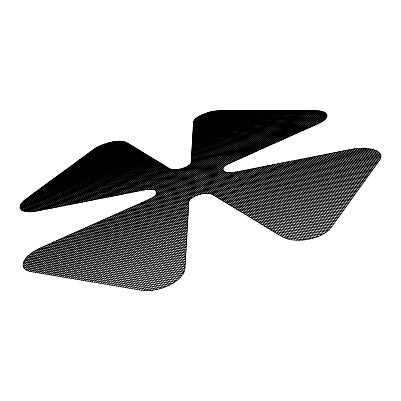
<?xml version="1.0" encoding="UTF-8"?>
<svg xmlns="http://www.w3.org/2000/svg" width="401" height="401" viewBox="0 0 401 401"><rect width="100%" height="100%" fill="white"/><g stroke="black" fill="none" stroke-linecap="round" stroke-linejoin="round"><path stroke-width="0.6" d="M223.417 170.35A35.529 14.917 -14.3 0 1 223.648 170.656A11.589 4.812 -12.7 0 0 234.916 172.204L351.487 149.337A25.258 10.667 -8.3 0 1 379.642 160.024L331.106 227.542A28.421 14.12 -9.6 0 1 308.153 239.322A28.421 14.12 -9.6 0 1 281.893 236.6L212.485 194.565A12.351 5.494 -14 0 0 198.951 194.63A35.529 14.917 -14.3 0 1 198.094 194.901A12.356 5.499 -14.1 0 0 188.851 202.059L184.971 268.394A28.932 14.942 -17 0 1 169.478 285.096A28.932 14.942 -17 0 1 140.856 290.174L31.118 271.672A26.531 11.845 -20.5 0 1 40.646 247.868L150.109 198.886A11.764 4.957 -16 0 0 156.34 191.773A35.529 14.917 -14.3 0 1 156.179 191.442A11.749 4.942 -16 0 0 145.909 189.658L36.902 211.041A22.521 8.627 -19 0 1 20.992 209.457A22.521 8.627 -19 0 1 25.93 199.157L93.949 149.262A19.965 7.088 -16.3 0 1 126.641 142.571L169.884 168.761A11.017 4.371 -14.5 0 0 181.944 168.485A35.529 14.917 -14.3 0 1 182.736 168.24A11.012 4.371 -14.5 0 0 191.187 162.144L193.518 122.235A19.564 6.867 -13.3 0 1 221.903 110.42L313.898 110.37A21.443 7.94 -10.5 0 1 326.775 114.746A21.443 7.94 -10.5 0 1 318.584 123.493L228.39 163.854A11.574 4.797 -12.7 0 0 223.417 170.35L182.676 168.26M324.725 233.212L380.875 155.563L328.835 153.784M320.028 235.698L379.917 153.483M315.968 237.292L378.499 152.069M312.249 238.41L376.85 151.007M308.77 239.207L375.04 150.185M305.482 239.748L373.115 149.538M302.354 240.084L371.09 149.037M299.372 240.239L368.985 148.671M296.524 240.224L366.795 148.415M293.808 240.054L364.539 148.275M291.221 239.728L362.203 148.24M288.77 239.252L359.797 148.31M286.449 238.62L357.306 148.495M284.284 237.818L354.73 148.796M282.279 236.831L352.048 149.232M280.409 235.703L349.291 149.768M278.555 234.58L346.529 150.31M276.715 233.462L343.772 150.851M274.885 232.359L341.02 151.393M273.071 231.262L338.269 151.934M271.271 230.169L335.517 152.47M269.487 229.086L332.77 153.012M267.713 228.014L330.028 153.548M265.948 226.946L327.286 154.084M264.199 225.883L324.544 154.621M262.465 224.836L321.808 155.162M260.74 223.788L319.076 155.698M259.026 222.75L316.344 156.23M257.327 221.723L313.612 156.766M255.637 220.7L310.885 157.302M253.963 219.688L308.158 157.839M252.299 218.68L305.437 158.37M250.645 217.678L302.72 158.906M249.006 216.685L299.998 159.438M247.377 215.698L297.286 159.969M245.758 214.715L294.575 160.5M244.149 213.743L291.863 161.032M242.555 212.776L289.156 161.563M240.971 211.818L286.449 162.094M172.806 283.286L184.63 270.429M239.397 210.861L283.748 162.626M320.66 122.475L326.945 115.638M167.503 286.018L185.051 267.026M237.833 209.913L281.046 163.157M317.076 124.165L326.424 114.049M163.127 287.733L185.232 263.928M236.279 208.976L278.344 163.683M313.612 125.713L325.432 112.992M159.242 288.905L185.412 260.876M234.735 208.039L275.652 164.215M310.138 127.272L324.198 112.21M155.703 289.717L185.588 257.863M233.202 207.111L272.956 164.741M306.645 128.831L322.805 111.613M152.43 290.249L185.763 254.896M231.683 206.189L270.264 165.267M303.141 130.4L321.286 111.157M149.383 290.54L185.934 251.963M230.169 205.277L267.577 165.798M299.622 131.979L319.672 110.816M146.535 290.63L186.104 249.071M228.67 204.365L264.891 166.325M296.088 133.558L317.968 110.576M143.874 290.535L186.27 246.219M227.177 203.462L262.204 166.851M292.54 135.147L316.183 110.43M141.388 290.259L186.435 243.402M225.693 202.565L259.522 167.377M288.976 136.741L314.324 110.37M139.032 289.868L186.595 240.625M224.224 201.673L256.846 167.904M285.397 138.34L312.414 110.37M136.691 289.472L186.756 237.883M222.761 200.786L254.169 168.425M281.803 139.949L310.509 110.37M134.36 289.081L186.916 235.181M221.307 199.909L251.492 168.951M278.199 141.563L308.61 110.375M132.039 288.69L187.072 232.51M219.863 199.031L248.82 169.478M274.575 143.187L306.715 110.375M129.729 288.299L187.227 229.873M218.43 198.164L246.149 169.999M270.936 144.811L304.83 110.375M127.428 287.908L187.377 227.272M217.006 197.302L243.482 170.52M267.287 146.445L302.945 110.375M125.137 287.522L187.528 224.7M215.593 196.445L240.816 171.047M263.617 148.089L301.071 110.375M122.856 287.141L187.678 222.164M214.184 195.593L238.154 171.568M259.933 149.738L299.201 110.375M120.581 286.755L187.823 219.658M212.786 194.746L235.492 172.089M256.234 151.393L297.336 110.38M118.32 286.374L187.969 217.187M211.297 194.009L232.931 172.515M252.52 153.057L295.477 110.38M116.069 285.993L188.109 214.741M209.528 193.558L230.635 172.686M248.79 154.726L293.622 110.38M113.829 285.617L188.249 212.329M207.517 193.357L228.57 172.62M245.046 156.4L291.778 110.38M111.598 285.241L188.39 209.944M205.272 193.392L226.74 172.345M241.282 158.084L289.933 110.38M109.373 284.865L188.53 207.588L140.139 203.342M202.756 193.698L225.167 171.818M237.507 159.773L288.098 110.385M107.162 284.494L188.665 205.262M199.893 194.345L223.923 170.986M233.713 161.473L286.264 110.385M104.957 284.124L188.796 202.966M196.595 195.417L223.081 169.778M229.903 163.177L284.439 110.385M102.761 283.753L189.733 199.919M191.758 197.969L223.608 167.267M225.382 165.558L282.62 110.385M100.581 283.382L280.805 110.385M98.405 283.016L278.996 110.39M96.235 282.65L277.191 110.39M94.08 282.289L275.397 110.39M91.934 281.923L273.602 110.39M89.794 281.562L271.813 110.39M87.664 281.206L270.033 110.395M85.543 280.845L268.254 110.395M83.433 280.489L266.485 110.395M81.328 280.139L264.715 110.395M79.233 279.783L262.956 110.395M77.147 279.432L261.201 110.395M75.072 279.081L259.452 110.4M73.002 278.735L257.703 110.4M70.942 278.384L255.963 110.4M68.892 278.038L254.229 110.4M66.847 277.698L252.5 110.4M64.817 277.352L250.775 110.405M62.787 277.011L150.159 198.861M156.55 193.147L185.568 167.192M191.182 162.169L249.056 110.405M60.772 276.67L145.984 200.731M156.24 191.593L182.295 168.375M191.287 160.355L247.342 110.405M58.762 276.334L141.794 202.605M155.423 190.505L179.478 169.142M191.392 158.565L245.628 110.405M56.762 275.993L137.583 204.49M154.169 189.813L177.072 169.553M191.498 156.791L243.923 110.405M54.767 275.657L133.353 206.385M152.616 189.402L174.956 169.708M242.224 110.405L191.603 155.037L243.497 157.092M52.782 275.322L129.102 208.284M150.806 189.222L173.087 169.648M191.703 153.297L240.53 110.41M50.807 274.991L124.836 210.194M148.741 189.272L171.463 169.382M191.803 151.578L238.841 110.41M48.837 274.66L120.546 212.114M146.395 189.568L170.109 168.886M191.904 149.879L237.156 110.41M46.877 274.329L116.24 214.039M143.824 190.069L168.971 168.209M191.999 148.195L235.472 110.41M44.922 273.998L111.914 215.974M141.242 190.575L167.849 167.533M192.099 146.53L233.798 110.41M42.977 273.672L107.568 217.918M138.666 191.082L166.736 166.856M192.194 144.881L232.129 110.415M41.037 273.342L103.202 219.873M136.094 191.583L165.628 166.184M192.29 143.247L230.465 110.415M39.108 273.016L98.816 221.838M133.523 192.089L164.525 165.513M192.385 141.633L228.801 110.415M37.188 272.695L94.41 223.808M130.952 192.595L163.428 164.851M192.48 140.034L227.146 110.415M35.273 272.369L89.984 225.788M128.385 193.097L162.335 164.189M192.57 138.45L225.497 110.415M33.368 272.048L85.538 227.778M125.819 193.598L161.252 163.533M223.848 110.415L192.66 136.881L283.808 139.052M31.468 271.728L81.072 229.778M123.257 194.104L160.174 162.881L80.581 159.067M192.751 135.327L222.204 110.42M29.634 271.362L76.586 231.788M120.696 194.605L159.102 162.23M192.841 133.789L220.54 110.445M27.985 270.845L72.08 233.803M118.14 195.107L158.034 161.588M192.931 132.27L218.786 110.551M26.531 270.179L67.548 235.828M115.583 195.608L156.976 160.946M216.936 110.731L193.021 130.761L298.204 132.611M25.283 269.347L62.997 237.868M113.027 196.109L155.924 160.305M193.107 129.267L214.986 111.007M24.266 268.334L58.426 239.913M110.475 196.61L154.871 159.668M193.192 127.789L212.921 111.378M23.519 267.106L53.834 241.968M107.924 197.112L153.829 159.042M193.277 126.325L210.72 111.859M23.108 265.617L49.223 244.034M105.378 197.608L152.796 158.41M193.362 124.876L208.34 112.491M23.153 263.768L44.586 246.109M102.831 198.109L151.763 157.788M193.447 123.438L205.718 113.328M26.962 257.071L33.438 251.768M97.749 199.107L149.718 156.55M194.675 119.739L198.385 116.696L326.549 117.373M23.96 261.307L39.91 248.204M100.29 198.605L150.736 157.167M193.543 122.004L202.675 114.506M95.207 199.603L148.706 155.934M92.671 200.099L147.698 155.322M90.14 200.6L146.691 154.716M87.608 201.096L145.693 154.114M85.077 201.593L144.706 153.513M82.546 202.089L143.718 152.911M80.025 202.58L142.736 152.32M77.498 203.076L141.759 151.728M72.456 204.064L139.824 150.555M74.977 203.573L140.786 151.142M69.939 204.56L138.861 149.974M67.423 205.051L137.909 149.393M64.912 205.548L136.957 148.821M62.401 206.039L136.009 148.245M57.388 207.021L134.135 147.112L99.709 145.949M59.894 206.53L135.072 147.678M54.882 207.512L133.202 146.545M52.381 208.004L132.28 145.984M49.879 208.495L131.358 145.428M47.383 208.986L130.44 144.871M42.391 209.964L128.626 143.774M44.887 209.472L129.533 144.32M39.899 210.45L127.724 143.227M37.413 210.941L126.826 142.681M34.992 211.372L125.879 142.18M30.742 211.808L123.578 141.513M32.777 211.658L124.791 141.794M28.872 211.833L122.245 141.317M27.158 211.743L120.801 141.217M24.21 211.227L117.593 141.262M25.604 211.543L119.252 141.197M22.977 210.791L115.819 141.418M21.925 210.229L113.914 141.668M109.663 142.51L20.431 208.67L39.188 210.59M21.063 209.533L111.874 142.024M20.085 207.608L107.242 143.152M20.13 206.264L104.521 144.014M23.313 201.342L96.616 147.538M20.812 204.465L101.298 145.242M219.377 110.506L316.655 110.46M213.417 111.277L321.838 111.303M209.959 112.049L324.093 112.155M207.242 112.826L325.462 113.012M204.956 113.598L326.304 113.874M202.981 114.375L326.775 114.746M201.242 115.152L326.945 115.618M199.708 115.934L326.86 116.49M197.162 117.508L326.018 118.255M196.129 118.3L325.286 119.137M195.257 119.092L324.354 120.024M194.55 119.894L323.206 120.917M194.009 120.696L321.843 121.809M193.653 121.508L320.239 122.696M193.513 122.325L318.364 123.588M193.462 123.147L316.369 124.48M193.417 123.974L314.369 125.378M193.367 124.801L312.364 126.275M193.317 125.638L310.359 127.172M193.272 126.48L308.344 128.074M193.222 127.323L306.324 128.977M193.172 128.17L304.304 129.884M193.122 129.027L302.274 130.791M193.071 129.884L300.244 131.698M192.971 131.618L296.164 133.523M192.916 132.49L294.118 134.44M192.866 133.368L292.063 135.358M192.816 134.25L290.008 136.28M192.766 135.142L287.948 137.202M192.711 136.034L285.883 138.124M192.605 137.839L281.733 139.979M192.555 138.746L279.652 140.911M192.5 139.658L277.567 141.849M192.445 140.581L275.477 142.781M192.39 141.503L273.382 143.718M192.34 142.435L271.276 144.661M118.345 141.222L122.445 141.342M192.285 143.368L269.171 145.603M360.88 148.265L367.121 148.445M112.405 141.924L126.215 142.34M192.229 144.31L267.061 146.545M352.735 149.107L373.777 149.738M108.907 142.696L127.809 143.277M192.174 145.257L264.946 147.493M347.893 150.044L376.699 150.931M106.105 143.493L129.378 144.23M192.114 146.21L262.825 148.445M343.116 150.982L378.539 152.099M103.709 144.3L130.957 145.187M192.059 147.167L260.695 149.398M338.349 151.914L379.742 153.257M101.598 145.117L132.551 146.149M192.004 148.129L258.565 150.35M333.587 152.851L380.489 154.41M191.949 149.102L256.429 151.307M98.004 146.781L135.784 148.109M191.889 150.074L254.284 152.265M324.088 154.711L380.95 156.706M96.466 147.628L137.423 149.102M191.833 151.057L252.139 153.227M319.351 155.643L380.744 157.849M95.082 148.48L139.077 150.104M191.773 152.044L249.988 154.19M314.62 156.57L380.278 158.986M93.839 149.342L140.746 151.112M191.718 153.037L247.828 155.152M309.898 157.498L379.567 160.124M92.656 150.21L142.43 152.134M191.658 154.034L245.668 156.124M305.181 158.42L378.745 161.262M91.473 151.082L144.129 153.162M300.469 159.347L377.922 162.41M90.28 151.954L145.844 154.205M191.543 156.049L241.322 158.064M295.768 160.27L377.1 163.558M89.082 152.831L147.578 155.252M191.483 157.067L239.146 159.042M291.076 161.187L376.268 164.711M87.884 153.713L149.327 156.31M191.422 158.089L236.961 160.019M286.384 162.109L375.431 165.874M86.676 154.596L151.092 157.382M191.362 159.122L234.77 160.996M281.708 163.027L374.594 167.042M85.468 155.483L152.876 158.46M191.302 160.159L232.575 161.979M277.031 163.944L373.752 168.214M84.255 156.375L154.676 159.553M191.242 161.197L230.375 162.966M272.364 164.856L372.905 169.392M83.037 157.272L156.49 160.651M191.177 162.25L228.174 163.949M267.708 165.773L372.053 170.575M81.809 158.169L158.33 161.763M190.816 163.287L226.284 164.956M263.056 166.686L371.201 171.763M190.024 164.315L224.836 165.984M258.409 167.593L370.339 172.961M79.348 159.974L162.054 164.019M188.856 165.327L223.783 167.037M253.773 168.505L369.476 174.164M78.11 160.881L163.944 165.162M187.302 166.33L223.136 168.114M249.141 169.412L368.609 175.372M76.867 161.793L165.849 166.32M185.297 167.307L222.951 169.222M244.52 170.32L367.732 176.585M75.619 162.711L167.778 167.488M239.903 171.222L366.855 177.803M74.365 163.628L169.723 168.666M179.337 169.172L224.685 171.568M235.292 172.129L365.978 179.031M73.107 164.55L365.09 180.265M71.844 165.478L364.198 181.503M70.576 166.41L363.306 182.746M69.303 167.342L362.404 183.999M68.03 168.28L361.502 185.257M66.746 169.217L360.589 186.52M65.458 170.164L359.677 187.793M64.165 171.112L358.76 189.071M62.867 172.064L357.837 190.355M61.564 173.021L356.91 191.648M60.255 173.979L355.978 192.941M58.937 174.946L355.035 194.249M57.619 175.914L354.093 195.558M56.295 176.886L353.146 196.876M54.967 177.859L352.193 198.204M53.629 178.841L351.236 199.533M52.29 179.823L350.273 200.876M50.942 180.811L349.306 202.219M49.594 181.803L348.334 203.573M48.235 182.796L144.55 189.924M155.698 190.751L200.856 194.094M213.217 195.006L347.356 204.936M46.872 183.798L140.089 190.801M156.45 192.029L197.452 195.112M215.648 196.48L346.374 206.304M45.503 184.801L135.628 191.678M156.525 193.272L194.776 196.189M218.104 197.969L345.386 207.678M44.13 185.808L131.177 192.55M156.024 194.475L192.716 197.317M220.59 199.472L344.389 209.061M42.752 186.821L126.731 193.422M155.082 195.648L191.112 198.48M223.106 200.996L343.391 210.45M41.363 187.838L122.29 194.29M153.748 196.801L189.914 199.688M225.648 202.535L342.389 211.848M39.975 188.856L117.859 195.162M152.009 197.924L189.137 200.931M228.219 204.094L341.376 213.252M38.576 189.884L113.433 196.029M149.814 199.016L188.841 202.224M230.821 205.668L340.359 214.665M37.173 190.911L109.012 196.896M147.403 200.094L188.766 203.543M233.457 207.267L339.341 216.089M35.769 191.944L104.601 197.763M144.992 201.177L188.686 204.871M236.119 208.876L338.314 217.517M34.351 192.981L100.195 198.625M142.571 202.259L188.61 206.204M238.811 210.51L337.281 218.951M32.932 194.024L95.794 199.487M241.537 212.159L336.244 220.395M31.509 195.066L91.403 200.35M137.708 204.435L188.45 208.906M244.299 213.833L335.201 221.848M30.075 196.119L87.017 201.212M135.267 205.523L188.37 210.274M247.091 215.522L334.148 223.307M28.636 197.172L82.636 202.069M132.821 206.62L188.29 211.648M249.918 217.237L333.096 224.776M27.193 198.234L78.26 202.926M130.37 207.718L188.209 213.031M252.78 218.966L332.033 226.254M25.744 199.297L73.894 203.783M127.914 208.816L188.129 214.43M255.673 220.72L330.96 227.738M24.386 200.375L69.533 204.64M125.448 209.918L188.044 215.833M258.605 222.495L329.717 229.212M23.178 201.472L65.178 205.492M122.977 211.026L187.964 217.247M261.572 224.294L328.193 230.67M22.13 202.59L60.832 206.345M120.501 212.134L187.879 218.67M264.58 226.114L326.369 232.109M21.258 203.733L56.491 207.197M118.014 213.247L187.798 220.109M267.617 227.958L324.219 233.522M20.591 204.901L52.155 208.049M115.523 214.36L187.713 221.552M270.7 229.823L321.702 234.906M20.165 206.104L47.829 208.896M113.027 215.477L187.628 223.011M273.818 231.713L318.745 236.249M20.055 207.347L43.503 209.743M110.521 216.6L187.543 224.475M276.981 233.628L315.226 237.537M108.014 217.723L187.452 225.953M280.179 235.562L310.895 238.745M21.659 210.049L34.707 211.417M105.493 218.851L187.367 227.442M283.697 237.557L305.086 239.803M102.972 219.979L187.277 228.946M100.44 221.111L187.192 230.455M97.904 222.244L187.102 231.978M95.363 223.382L187.011 233.512M92.811 224.525L186.921 235.056M90.255 225.668L186.831 236.61M87.689 226.816L186.741 238.179M85.117 227.969L186.645 239.763M82.541 229.121L186.555 241.352M79.959 230.279L186.46 242.956M77.368 231.437L186.365 244.575M74.766 232.6L186.27 246.204M72.165 233.763L186.174 247.848M69.548 234.936L186.079 249.502M66.932 236.104L185.979 251.171M64.305 237.282L185.884 252.851M61.674 238.46L185.783 254.545M59.032 239.643L185.683 256.254M56.386 240.826L185.583 257.973M53.729 242.014L185.483 259.708M51.067 243.206L185.377 261.457M48.401 244.399L185.277 263.221M45.724 245.597L185.172 264.996M43.042 246.795L185.067 266.785M40.351 248.003L184.961 268.595M37.814 249.232L184.64 270.384M35.499 250.5L184.009 272.144M33.383 251.803L183.097 273.873M31.448 253.141L181.924 275.577M29.694 254.51L180.495 277.256M28.11 255.913L178.811 278.906M26.702 257.352L176.876 280.525M25.479 258.835L174.666 282.114M24.466 260.354L172.159 283.667M23.684 261.923L169.322 285.171M23.193 263.552L166.084 286.62M23.073 265.256L162.345 287.993M23.499 267.061L157.884 289.246M24.942 269.056L152.109 290.284"/></g></svg>
